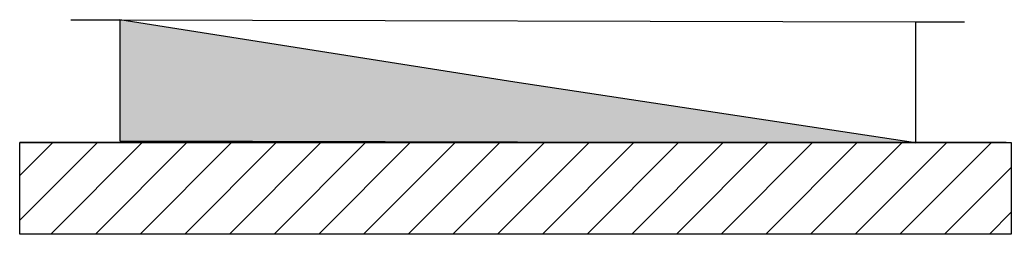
# Model space of a CAD drawing. Header units: metres. Extents: x 5300 to 5399.6, y 1078 to 1099.5.
import ezdxf

# ---------------------------------------------------------------- set-up
doc = ezdxf.new("R2010")
doc.units = ezdxf.units.M
doc.linetypes.add('ACAD_ISO03W100', pattern=[30, 12, -18])

msp = doc.modelspace()

# ---------------------------------------------------------------- hatches: boundary and pattern name
at = {"linetype": 'ACAD_ISO03W100', "lineweight": 30}
h = msp.add_hatch(color=256, dxfattribs=at)
h.dxf.hatch_style = 1
h.paths.add_polyline_path([(5310.013, 1087.396), (5389.941, 1087.205), (5349.702, 1093.3), (5310.013, 1099.546)])
h = msp.add_hatch(dxfattribs=at)
h.set_pattern_fill('LINE', color=256, angle=45)
h.set_pattern_definition([(45, (0.0233, -62.6506), (-2.245064, 2.245064), [])])
h.paths.add_polyline_path([(5299.969, 1087.233), (5399.552, 1087.233), (5399.552, 1078.045), (5299.969, 1078.045)])

# ---------------------------------------------------------------- linework, layer by layer
for p, q in [((5305.08, 1099.546), (5310.013, 1099.546)), ((5389.941, 1099.355), (5394.873, 1099.355)), ((5389.941, 1099.355), (5389.941, 1087.233))]:
    msp.add_line(p, q, dxfattribs=at)
at = {"lineweight": 30}
msp.add_line((5310.013, 1099.546), (5389.941, 1099.355), dxfattribs=at)
at = {"color": 255, "lineweight": 30, "transparency": 33554508}
msp.add_line((5299.969, 1087.233), (5399.051, 1087.233), dxfattribs=at)
at = {"lineweight": 30}
msp.add_lwpolyline([(5310.013, 1087.396), (5389.941, 1087.205), (5349.702, 1093.3), (5310.013, 1099.546)], close=True, dxfattribs=at)
at = {"color": 255, "lineweight": 30, "transparency": 33554508}
for points in [[(5299.969, 1087.233), (5399.051, 1087.233), (5399.051, 1087.233), (5299.969, 1087.233)], [(5299.969, 1087.233), (5399.051, 1087.233), (5399.051, 1087.233), (5299.969, 1087.233)], [(5299.969, 1087.233), (5399.552, 1087.233), (5399.552, 1078.045), (5299.969, 1078.045)]]:
    msp.add_lwpolyline(points, close=True, dxfattribs=at)

doc.saveas('drawing.dxf')
